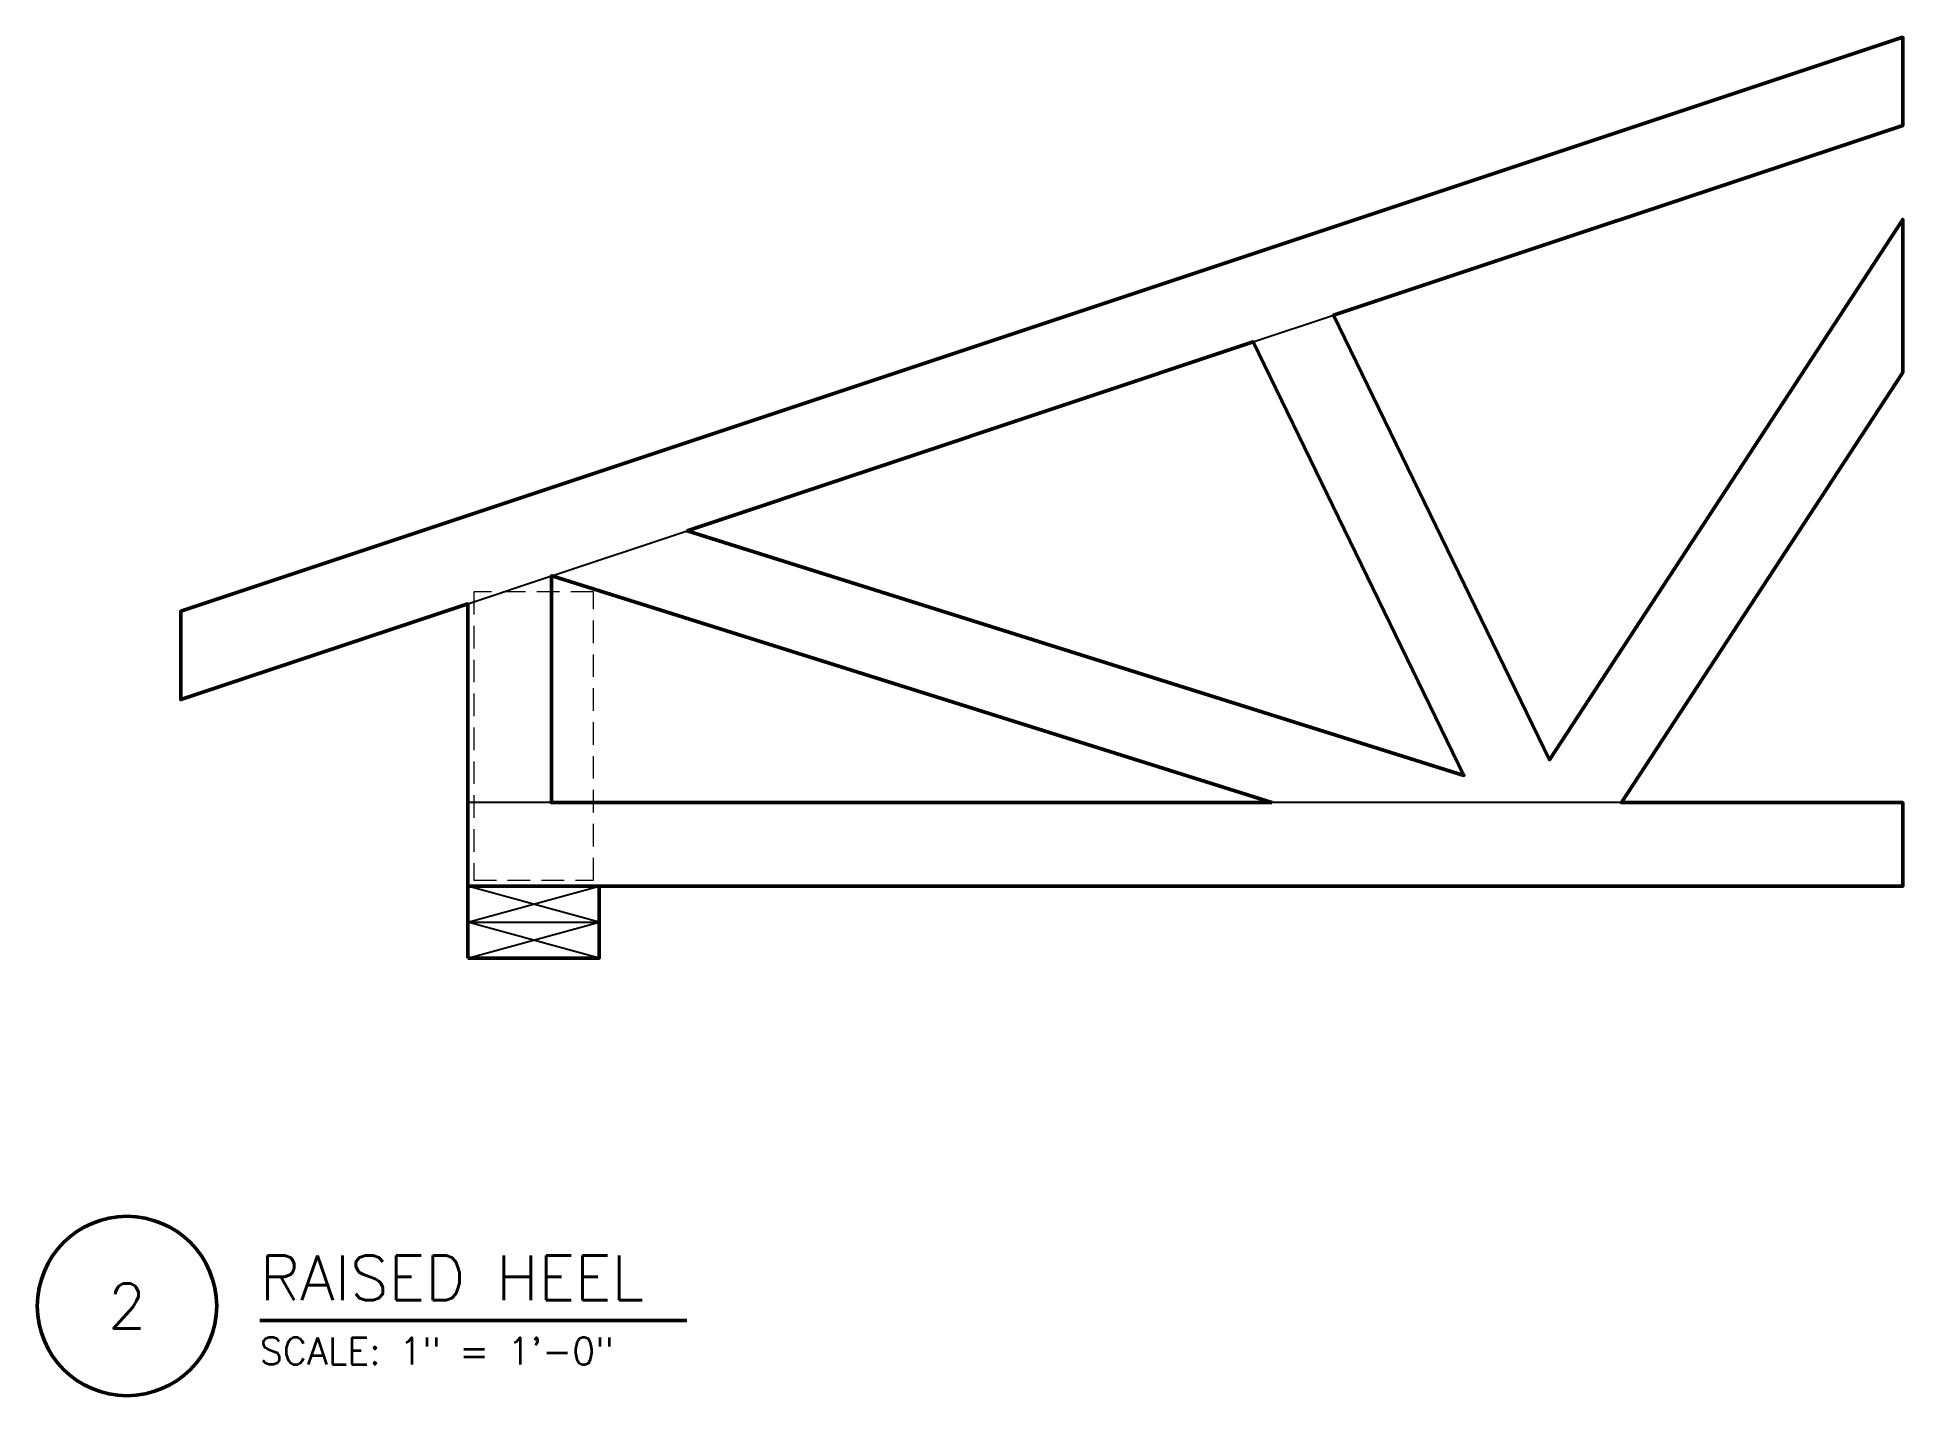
# Model space of a CAD drawing. Header units: inches. Extents: x -18 to 60, y -18.3 to 38.5.
import ezdxf
from ezdxf.enums import TextEntityAlignment as Align

# ---------------------------------------------------------------- set-up
doc = ezdxf.new("R2010")
doc.units = ezdxf.units.IN
doc.header["$MEASUREMENT"] = 0
doc.linetypes.add('DASHED', pattern=[1.417323, 0.944882, -0.472441])
for name, color, linetype, lineweight in [('S-ANNO-TTLB', 7, 'CONTINUOUS', 50), ('S-DETL-BYND', 7, 'CONTINUOUS', 25), ('S-DETL-CUT', 7, 'CONTINUOUS', 50), ('S-DETL-HIDN', 7, 'DASHED', 18)]:
    doc.layers.add(name, color=color, linetype=linetype, lineweight=lineweight)
doc.styles.add('KERF', font='romans.shx')

msp = doc.modelspace()

# ---------------------------------------------------------------- linework, layer by layer
at = {"layer": 'S-ANNO-TTLB', "lineweight": 50}
msp.add_lwpolyline([(-18, -14.55, 1), (-10.5, -14.55, 1)], format="xyb", close=True, dxfattribs=at)
msp.add_lwpolyline([(-8.7, -15.15), (9.157143, -15.15)], dxfattribs=at)
at = {"layer": 'S-DETL-BYND', "lineweight": 25}
for points in [[(32.846877, 25.759635), (36.19575, 26.875926)], [(3.515269, 15.982433), (9.175309, 17.869113)], [(0, 14.810676), (3.5, 15.977343)], [(3.5, 6.5), (0, 6.5)], [(48.235438, 6.5), (33.61937, 6.5)], [(0, 0), (5.5, 1.5), (0, 3)], [(5.5, 0), (0, 1.5), (5.5, 3)], [(0, 1.5), (5.5, 1.5)]]:
    msp.add_lwpolyline(points, dxfattribs=at)
at = {"layer": 'S-DETL-CUT', "lineweight": 50}
msp.add_lwpolyline([(5.5, 3), (60, 3), (60, 6.5), (48.235438, 6.5), (60, 24.489499), (60, 30.884285), (45.225001, 8.291448), (36.19575, 26.875926), (60, 34.810676), (60, 38.5), (-12, 14.5), (-12, 10.810676), (0, 14.810676), (0, 6.5), (0, 3)], dxfattribs=at)
for points in [[(9.175309, 17.869113), (32.846877, 25.759635), (41.650353, 7.639861)], [(33.61937, 6.5), (3.5, 6.5), (3.5, 15.977343), (3.515269, 15.982433)], [(0, 0), (5.5, 0), (5.5, 3), (0, 3)]]:
    msp.add_lwpolyline(points, close=True, dxfattribs=at)
at = {"layer": 'S-DETL-HIDN', "linetype": 'DASHED', "lineweight": 18}
msp.add_lwpolyline([(0.25, 3.25), (5.25, 3.25), (5.25, 15.310676), (0.25, 15.310676)], close=True, dxfattribs=at)

# ---------------------------------------------------------------- texts
at = {"layer": 'S-ANNO-TTLB', "lineweight": 50, "style": 'KERF'}
msp.add_text('RAISED HEEL', height=1.875, dxfattribs=at).set_placement((-8.7, -14.31))
msp.add_text('2', height=1.875, dxfattribs=at).set_placement((-14.25, -14.55), align=Align.MIDDLE_CENTER)
at = {"layer": 'S-ANNO-TTLB', "lineweight": 18, "style": 'KERF'}
msp.add_text('SCALE: 1" = 1\'-0"', height=1.125, dxfattribs=at).set_placement((-8.7, -16.995))

doc.saveas('drawing.dxf')
